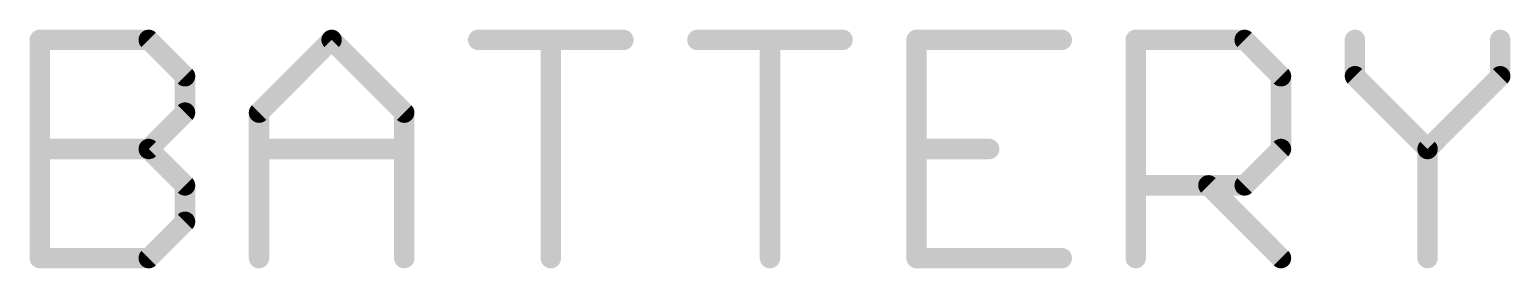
# Model space of a CAD drawing. Extents: x -19 to 124, y 0 to 88.
# Drawn here: x -12.73 to -1.67, y 13.59 to 15.37 of the extents above; entities that cross this region are included whole.
import ezdxf

# ---------------------------------------------------------------- set-up
doc = ezdxf.new("R2010")
doc.units = 0
doc.layers.add('114', color=53, linetype='CONTINUOUS')

msp = doc.modelspace()

# ---------------------------------------------------------------- linework, layer by layer
at = {"layer": '114', "const_width": 0.1524}
for points in [[(-12.6539, 13.6652), (-12.6539, 15.2922)], [(-12.6539, 15.2922), (-11.8404, 15.2922)], [(-11.8404, 15.2922), (-11.5693, 15.021)], [(-11.0168, 14.7499), (-10.4744, 15.2922)], [(-10.4744, 15.2922), (-9.9321, 14.7499)], [(-9.3796, 15.2922), (-8.2949, 15.2922)], [(-8.8373, 13.6652), (-8.8373, 15.2922)], [(-7.7424, 15.2922), (-6.6578, 15.2922)], [(-7.2001, 13.6652), (-7.2001, 15.2922)], [(-5.0206, 15.2922), (-6.1053, 15.2922)], [(-6.1053, 15.2922), (-6.1053, 13.6652)], [(-4.4681, 13.6652), (-4.4681, 15.2922)], [(-4.4681, 15.2922), (-3.6546, 15.2922)], [(-3.6546, 15.2922), (-3.3835, 15.021)], [(-2.831, 15.2922), (-2.831, 15.021)], [(-1.7463, 15.021), (-1.7463, 15.2922)], [(-11.5693, 15.021), (-11.5693, 14.7499)], [(-3.3835, 15.021), (-3.3835, 14.4787)], [(-2.831, 15.021), (-2.2886, 14.4787)], [(-2.2886, 14.4787), (-1.7463, 15.021)], [(-11.5693, 14.7499), (-11.8404, 14.4787)], [(-11.0168, 13.6652), (-11.0168, 14.7499)], [(-9.9321, 14.7499), (-9.9321, 13.6652)], [(-12.6539, 14.4787), (-11.8404, 14.4787)], [(-11.8404, 14.4787), (-11.5693, 14.2075)], [(-11.0168, 14.4787), (-9.9321, 14.4787)], [(-6.1053, 14.4787), (-5.563, 14.4787)], [(-3.3835, 14.4787), (-3.6546, 14.2075)], [(-2.2886, 14.4787), (-2.2886, 13.6652)], [(-11.5693, 14.2075), (-11.5693, 13.9364)], [(-3.6546, 14.2075), (-4.4681, 14.2075)], [(-3.9258, 14.2075), (-3.3835, 13.6652)], [(-11.5693, 13.9364), (-11.8404, 13.6652)], [(-11.8404, 13.6652), (-12.6539, 13.6652)], [(-6.1053, 13.6652), (-5.0206, 13.6652)]]:
    msp.add_lwpolyline(points, dxfattribs=at)
at = {"layer": '114', "const_width": 0.0762}
for points in [[(-12.6158, 15.2922, 1), (-12.692, 15.2922)], [(-12.6539, 15.3303, 1), (-12.6539, 15.2541)], [(-11.8135, 15.3191, 1), (-11.8674, 15.2652)], [(-11.8404, 15.2541, 1), (-11.8404, 15.3303)], [(-10.4475, 15.3191, 1), (-10.5014, 15.2652)], [(-10.4475, 15.2652, 1), (-10.5014, 15.3191)], [(-9.3796, 15.3303, 1), (-9.3796, 15.2541)], [(-8.7992, 15.2922, 1), (-8.8754, 15.2922)], [(-8.2949, 15.2541, 1), (-8.2949, 15.3303)], [(-7.7424, 15.3303, 1), (-7.7424, 15.2541)], [(-7.162, 15.2922, 1), (-7.2382, 15.2922)], [(-6.6578, 15.2541, 1), (-6.6578, 15.3303)], [(-6.1053, 15.3303, 1), (-6.1053, 15.2541)], [(-6.0672, 15.2922, 1), (-6.1434, 15.2922)], [(-5.0206, 15.2541, 1), (-5.0206, 15.3303)], [(-4.43, 15.2922, 1), (-4.5062, 15.2922)], [(-4.4681, 15.3303, 1), (-4.4681, 15.2541)], [(-3.6277, 15.3191, 1), (-3.6816, 15.2652)], [(-3.6546, 15.2541, 1), (-3.6546, 15.3303)], [(-2.7929, 15.2922, 1), (-2.8691, 15.2922)], [(-1.7082, 15.2922, 1), (-1.7844, 15.2922)], [(-11.5312, 15.021, 1), (-11.6074, 15.021)], [(-11.5962, 14.9941, 1), (-11.5423, 15.048)], [(-3.3454, 15.021, 1), (-3.4216, 15.021)], [(-3.4104, 14.9941, 1), (-3.3565, 15.048)], [(-2.804, 15.048, 1), (-2.8579, 14.9941)], [(-2.8691, 15.021, 1), (-2.7929, 15.021)], [(-1.7844, 15.021, 1), (-1.7082, 15.021)], [(-1.7194, 14.9941, 1), (-1.7733, 15.048)], [(-11.5423, 14.7229, 1), (-11.5962, 14.7768)], [(-10.9787, 14.7499, 1), (-11.0549, 14.7499)], [(-9.894, 14.7499, 1), (-9.9702, 14.7499)], [(-11.6074, 14.7499, 1), (-11.5312, 14.7499)], [(-11.0437, 14.7768, 1), (-10.9898, 14.7229)], [(-9.959, 14.7229, 1), (-9.9052, 14.7768)], [(-12.6539, 14.5168, 1), (-12.6539, 14.4406)], [(-11.8135, 14.5056, 1), (-11.8674, 14.4518)], [(-11.8674, 14.5056, 1), (-11.8135, 14.4518)], [(-11.8404, 14.4406, 1), (-11.8404, 14.5168)], [(-11.0168, 14.5168, 1), (-11.0168, 14.4406)], [(-9.9321, 14.4406, 1), (-9.9321, 14.5168)], [(-6.1053, 14.5168, 1), (-6.1053, 14.4406)], [(-5.563, 14.4406, 1), (-5.563, 14.5168)], [(-3.4216, 14.4787, 1), (-3.3454, 14.4787)], [(-3.3565, 14.4518, 1), (-3.4104, 14.5056)], [(-2.2505, 14.4787, 1), (-2.3267, 14.4787)], [(-2.3156, 14.5056, 1), (-2.2617, 14.4518)], [(-2.3156, 14.4518, 1), (-2.2617, 14.5056)], [(-11.5312, 14.2075, 1), (-11.6074, 14.2075)], [(-11.5962, 14.1806, 1), (-11.5423, 14.2345)], [(-4.4681, 14.2456, 1), (-4.4681, 14.1694)], [(-3.8989, 14.2345, 1), (-3.9527, 14.1806)], [(-3.6816, 14.2345, 1), (-3.6277, 14.1806)], [(-3.6546, 14.1694, 1), (-3.6546, 14.2456)], [(-11.6074, 13.9364, 1), (-11.5312, 13.9364)], [(-11.5423, 13.9094, 1), (-11.5962, 13.9633)], [(-12.6539, 13.7033, 1), (-12.6539, 13.6271)], [(-11.8674, 13.6921, 1), (-11.8135, 13.6383)], [(-11.8404, 13.6271, 1), (-11.8404, 13.7033)], [(-6.1053, 13.7033, 1), (-6.1053, 13.6271)], [(-5.0206, 13.6271, 1), (-5.0206, 13.7033)], [(-3.4104, 13.6383, 1), (-3.3565, 13.6921)], [(-12.692, 13.6652, 1), (-12.6158, 13.6652)], [(-11.0549, 13.6652, 1), (-10.9787, 13.6652)], [(-9.9702, 13.6652, 1), (-9.894, 13.6652)], [(-8.8754, 13.6652, 1), (-8.7992, 13.6652)], [(-7.2382, 13.6652, 1), (-7.162, 13.6652)], [(-6.1434, 13.6652, 1), (-6.0672, 13.6652)], [(-4.5062, 13.6652, 1), (-4.43, 13.6652)], [(-2.3267, 13.6652, 1), (-2.2505, 13.6652)]]:
    msp.add_lwpolyline(points, format="xyb", dxfattribs=at)

doc.saveas('drawing.dxf')
